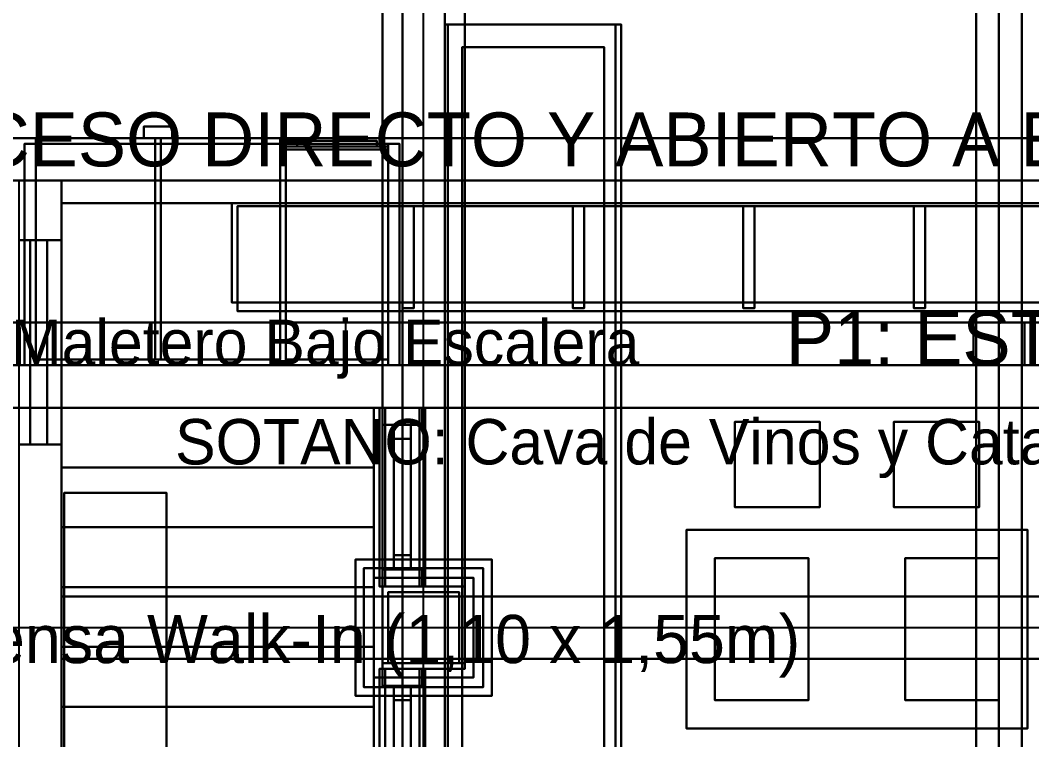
# Model space of a CAD drawing. Header units: metres. Extents: x -0.6 to 96.4, y -1.3 to 40.2.
# Drawn here: x 1.405 to 4.965, y 9.18 to 11.715 of the extents above; entities that cross this region are included whole.
import ezdxf

# ---------------------------------------------------------------- set-up
doc = ezdxf.new("R2010")
doc.units = ezdxf.units.M
for name, color, linetype in [('COLUMNAS_3D', 1, 'CONTINUOUS'), ('CUBIERTA_CHALET_3D', 9, 'CONTINUOUS'), ('EJES_ESTRUCTURALES', 1, 'CONTINUOUS'), ('LOSA_PISO_3D', 8, 'CONTINUOUS'), ('MUROS_INTERIORES_3D', 7, 'CONTINUOUS'), ('P2_BALCON_MADERA_3D', 30, 'CONTINUOUS'), ('P2_CARPINTERIA_RUSTICA_3D', 34, 'CONTINUOUS'), ('P2_COCINA_ISLA_3D', 3, 'CONTINUOUS'), ('P2_COLUMNAS_3D', 1, 'CONTINUOUS'), ('P2_ESCALERA_3D', 7, 'CONTINUOUS'), ('P2_LOSA_PISO_3D', 8, 'CONTINUOUS'), ('P2_MOBILIARIO_SOCIAL_3D', 30, 'CONTINUOUS'), ('P2_MUROS_MADERA_INT_3D', 6, 'CONTINUOUS'), ('P2_ROTULOS', 6, 'CONTINUOUS'), ('P2_TIMBER_FRAME_3D', 34, 'CONTINUOUS'), ('PB_MOBILIARIO_COMERCIAL_3D', 30, 'CONTINUOUS'), ('PB_ZOCALO_PIEDRA_3D', 8, 'CONTINUOUS'), ('ROTULOS_TEXTO', 2, 'CONTINUOUS'), ('SOTANO_COLUMNAS_3D', 1, 'CONTINUOUS'), ('SOTANO_LOSA_3D', 8, 'CONTINUOUS'), ('SOTANO_MOBILIARIO_3D', 30, 'CONTINUOUS'), ('SOTANO_MUROS_EXT_3D', 4, 'CONTINUOUS'), ('SOTANO_MUROS_INT_3D', 4, 'CONTINUOUS'), ('SOTANO_PIEDRA_MADERA_3D', 34, 'CONTINUOUS'), ('SOTANO_ROTULOS', 4, 'CONTINUOUS'), ('TERRENO_3D', 3, 'CONTINUOUS')]:
    doc.layers.add(name, color=color, linetype=linetype)

msp = doc.modelspace()

# ---------------------------------------------------------------- linework, layer by layer
at = {"layer": 'COLUMNAS_3D', "color": 1}
for points in [[(2.7, 9.45), (2.95, 9.45), (2.95, 9.7), (2.7, 9.7)], [(2.7, 9.45, 2.85), (2.95, 9.45, 2.85), (2.95, 9.7, 2.85), (2.7, 9.7, 2.85)], [(2.7, 9.7), (2.95, 9.7), (2.95, 9.7, 2.85), (2.7, 9.7, 2.85)], [(2.7, 9.45), (2.7, 9.7), (2.7, 9.7, 2.85), (2.7, 9.45, 2.85)], [(2.95, 9.45), (2.95, 9.7), (2.95, 9.7, 2.85), (2.95, 9.45, 2.85)], [(2.7, 9.45), (2.95, 9.45), (2.95, 9.45, 2.85), (2.7, 9.45, 2.85)]]:
    msp.add_3dface(points, dxfattribs=at)
at = {"layer": 'CUBIERTA_CHALET_3D', "color": 9}
for points in [[(0.4, 7.45, 5.9188), (4.85, 7.45, 8.6994), (4.85, 24.71, 8.6994), (0.4, 24.71, 5.9188)], [(0.4, 7.45, 6.0988), (4.85, 7.45, 8.8794), (4.85, 24.71, 8.8794), (0.4, 24.71, 6.0988)], [(4.85, 7.45, 8.6994), (4.85, 24.71, 8.6994), (4.85, 24.71, 8.8794), (4.85, 7.45, 8.8794)], [(4.85, 2, 8.6994), (10.1, 2, 5.4189), (10.1, 24.71, 5.4189), (4.85, 24.71, 8.6994)], [(4.85, 2, 8.8794), (10.1, 2, 5.5989), (10.1, 24.71, 5.5989), (4.85, 24.71, 8.8794)], [(4.85, 2, 8.6994), (4.85, 24.71, 8.6994), (4.85, 24.71, 8.8794), (4.85, 2, 8.8794)]]:
    msp.add_3dface(points, dxfattribs=at)
at = {"layer": 'EJES_ESTRUCTURALES', "color": 1}
for p, q in [((2.825, 1.8), (2.825, 25.51)), ((-0.6, 9.575), (10.4, 9.575))]:
    msp.add_line(p, q, dxfattribs=at)
at = {"layer": 'LOSA_PISO_3D', "color": 8}
for points in [[(0.15, 10.35, -0.15), (9.15, 10.35, -0.15), (9.15, 24.71, -0.15), (0.15, 24.71, -0.15)], [(0.15, 10.35), (9.15, 10.35), (9.15, 24.71), (0.15, 24.71)], [(0.15, 10.35, -0.15), (9.15, 10.35, -0.15), (9.15, 10.35), (0.15, 10.35)], [(1.4, 7.4, -0.15), (9.15, 7.4, -0.15), (9.15, 10.35, -0.15), (1.4, 10.35, -0.15)], [(1.4, 7.4), (9.15, 7.4), (9.15, 10.35), (1.4, 10.35)], [(1.4, 10.35, -0.15), (9.15, 10.35, -0.15), (9.15, 10.35), (1.4, 10.35)]]:
    msp.add_3dface(points, dxfattribs=at)
at = {"layer": 'MUROS_INTERIORES_3D', "color": 7}
for points in [[(2.75, 6.5), (2.9, 6.5), (2.9, 11.8), (2.75, 11.8)], [(2.75, 6.5, 2.85), (2.9, 6.5, 2.85), (2.9, 11.8, 2.85), (2.75, 11.8, 2.85)], [(2.75, 6.5), (2.75, 11.8), (2.75, 11.8, 2.85), (2.75, 6.5, 2.85)], [(2.9, 6.5), (2.9, 11.8), (2.9, 11.8, 2.85), (2.9, 6.5, 2.85)], [(1.4, 7.4), (1.55, 7.4), (1.55, 10.35), (1.4, 10.35)], [(1.4, 7.4, 2.85), (1.55, 7.4, 2.85), (1.55, 10.35, 2.85), (1.4, 10.35, 2.85)], [(1.4, 10.35), (1.55, 10.35), (1.55, 10.35, 2.85), (1.4, 10.35, 2.85)], [(1.55, 7.4), (1.55, 10.35), (1.55, 10.35, 2.85), (1.55, 7.4, 2.85)]]:
    msp.add_3dface(points, dxfattribs=at)
at = {"layer": 'P2_BALCON_MADERA_3D', "color": 30}
for points in [[(2.67, 9.72, 3.97), (2.83, 9.72, 3.97), (2.83, 10.35, 3.97), (2.67, 10.35, 3.97)], [(2.67, 9.72, 4.05), (2.83, 9.72, 4.05), (2.83, 10.35, 4.05), (2.67, 10.35, 4.05)], [(2.67, 10.35, 3.97), (2.83, 10.35, 3.97), (2.83, 10.35, 4.05), (2.67, 10.35, 4.05)], [(2.67, 9.72, 3.97), (2.67, 10.35, 3.97), (2.67, 10.35, 4.05), (2.67, 9.72, 4.05)], [(2.68, 10.29, 3), (2.82, 10.29, 3), (2.82, 10.35, 3), (2.68, 10.35, 3)], [(2.68, 10.29, 4.05), (2.82, 10.29, 4.05), (2.82, 10.35, 4.05), (2.68, 10.35, 4.05)], [(2.68, 10.35, 3), (2.82, 10.35, 3), (2.82, 10.35, 4.05), (2.68, 10.35, 4.05)], [(2.68, 10.29, 3), (2.68, 10.35, 3), (2.68, 10.35, 4.05), (2.68, 10.29, 4.05)], [(2.69, 9.72, 3.05), (2.81, 9.72, 3.05), (2.81, 10.35, 3.05), (2.69, 10.35, 3.05)], [(2.69, 9.72, 3.13), (2.81, 9.72, 3.13), (2.81, 10.35, 3.13), (2.69, 10.35, 3.13)], [(2.69, 10.35, 3.05), (2.81, 10.35, 3.05), (2.81, 10.35, 3.13), (2.69, 10.35, 3.13)], [(2.69, 9.72, 3.05), (2.69, 10.35, 3.05), (2.69, 10.35, 3.13), (2.69, 9.72, 3.13)], [(2.81, 9.72, 3.05), (2.81, 10.35, 3.05), (2.81, 10.35, 3.13), (2.81, 9.72, 3.13)], [(2.82, 10.29, 3), (2.82, 10.35, 3), (2.82, 10.35, 4.05), (2.82, 10.29, 4.05)], [(2.83, 9.72, 3.97), (2.83, 10.35, 3.97), (2.83, 10.35, 4.05), (2.83, 9.72, 4.05)], [(2.68, 10.29, 3), (2.82, 10.29, 3), (2.82, 10.29, 4.05), (2.68, 10.29, 4.05)], [(2.72, 10.24, 3.97), (2.78, 10.24, 3.97), (2.78, 10.29, 3.97), (2.72, 10.29, 3.97)], [(2.72, 9.83, 3.13), (2.78, 9.83, 3.13), (2.78, 10.29, 3.97), (2.72, 10.29, 3.97)], [(2.72, 9.78, 3.13), (2.72, 9.83, 3.13), (2.72, 10.29, 3.97), (2.72, 10.24, 3.97)], [(2.72, 10.24, 3.13), (2.78, 10.24, 3.13), (2.78, 10.29, 3.13), (2.72, 10.29, 3.13)], [(2.72, 10.29, 3.13), (2.78, 10.29, 3.13), (2.78, 9.83, 3.97), (2.72, 9.83, 3.97)], [(2.72, 10.24, 3.13), (2.72, 10.29, 3.13), (2.72, 9.83, 3.97), (2.72, 9.78, 3.97)], [(2.78, 9.78, 3.13), (2.78, 9.83, 3.13), (2.78, 10.29, 3.97), (2.78, 10.24, 3.97)], [(2.78, 10.24, 3.13), (2.78, 10.29, 3.13), (2.78, 9.83, 3.97), (2.78, 9.78, 3.97)], [(2.72, 9.78, 3.13), (2.78, 9.78, 3.13), (2.78, 10.24, 3.97), (2.72, 10.24, 3.97)], [(2.72, 10.24, 3.13), (2.78, 10.24, 3.13), (2.78, 9.78, 3.97), (2.72, 9.78, 3.97)], [(2.72, 9.78, 3.13), (2.78, 9.78, 3.13), (2.78, 9.83, 3.13), (2.72, 9.83, 3.13)], [(2.72, 9.78, 3.97), (2.78, 9.78, 3.97), (2.78, 9.83, 3.97), (2.72, 9.83, 3.97)], [(2.68, 9.72, 3), (2.82, 9.72, 3), (2.82, 9.78, 3), (2.68, 9.78, 3)], [(2.68, 9.72, 4.05), (2.82, 9.72, 4.05), (2.82, 9.78, 4.05), (2.68, 9.78, 4.05)], [(2.68, 9.78, 3), (2.82, 9.78, 3), (2.82, 9.78, 4.05), (2.68, 9.78, 4.05)], [(2.68, 9.72, 3), (2.68, 9.78, 3), (2.68, 9.78, 4.05), (2.68, 9.72, 4.05)], [(2.82, 9.72, 3), (2.82, 9.78, 3), (2.82, 9.78, 4.05), (2.82, 9.72, 4.05)], [(2.67, 9.72, 3.97), (2.83, 9.72, 3.97), (2.83, 9.72, 4.05), (2.67, 9.72, 4.05)], [(2.68, 9.72, 3), (2.82, 9.72, 3), (2.82, 9.72, 4.05), (2.68, 9.72, 4.05)], [(2.69, 9.72, 3.05), (2.81, 9.72, 3.05), (2.81, 9.72, 3.13), (2.69, 9.72, 3.13)], [(2.67, 7.75, 3.97), (2.83, 7.75, 3.97), (2.83, 9.43, 3.97), (2.67, 9.43, 3.97)], [(2.67, 7.75, 4.05), (2.83, 7.75, 4.05), (2.83, 9.43, 4.05), (2.67, 9.43, 4.05)], [(2.67, 9.43, 3.97), (2.83, 9.43, 3.97), (2.83, 9.43, 4.05), (2.67, 9.43, 4.05)], [(2.67, 7.75, 3.97), (2.67, 9.43, 3.97), (2.67, 9.43, 4.05), (2.67, 7.75, 4.05)], [(2.68, 9.37, 3), (2.82, 9.37, 3), (2.82, 9.43, 3), (2.68, 9.43, 3)], [(2.68, 9.37, 4.05), (2.82, 9.37, 4.05), (2.82, 9.43, 4.05), (2.68, 9.43, 4.05)], [(2.68, 9.43, 3), (2.82, 9.43, 3), (2.82, 9.43, 4.05), (2.68, 9.43, 4.05)], [(2.68, 9.37, 3), (2.68, 9.43, 3), (2.68, 9.43, 4.05), (2.68, 9.37, 4.05)], [(2.69, 7.75, 3.05), (2.81, 7.75, 3.05), (2.81, 9.43, 3.05), (2.69, 9.43, 3.05)], [(2.69, 7.75, 3.13), (2.81, 7.75, 3.13), (2.81, 9.43, 3.13), (2.69, 9.43, 3.13)], [(2.69, 9.43, 3.05), (2.81, 9.43, 3.05), (2.81, 9.43, 3.13), (2.69, 9.43, 3.13)], [(2.69, 7.75, 3.05), (2.69, 9.43, 3.05), (2.69, 9.43, 3.13), (2.69, 7.75, 3.13)], [(2.81, 7.75, 3.05), (2.81, 9.43, 3.05), (2.81, 9.43, 3.13), (2.81, 7.75, 3.13)], [(2.82, 9.37, 3), (2.82, 9.43, 3), (2.82, 9.43, 4.05), (2.82, 9.37, 4.05)], [(2.83, 7.75, 3.97), (2.83, 9.43, 3.97), (2.83, 9.43, 4.05), (2.83, 7.75, 4.05)], [(2.68, 9.37, 3), (2.82, 9.37, 3), (2.82, 9.37, 4.05), (2.68, 9.37, 4.05)], [(2.72, 9.32, 3.97), (2.78, 9.32, 3.97), (2.78, 9.37, 3.97), (2.72, 9.37, 3.97)], [(2.72, 8.7, 3.13), (2.78, 8.7, 3.13), (2.78, 9.37, 3.97), (2.72, 9.37, 3.97)], [(2.72, 8.65, 3.13), (2.72, 8.7, 3.13), (2.72, 9.37, 3.97), (2.72, 9.32, 3.97)], [(2.72, 9.32, 3.13), (2.78, 9.32, 3.13), (2.78, 9.37, 3.13), (2.72, 9.37, 3.13)], [(2.72, 9.37, 3.13), (2.78, 9.37, 3.13), (2.78, 8.7, 3.97), (2.72, 8.7, 3.97)], [(2.72, 9.32, 3.13), (2.72, 9.37, 3.13), (2.72, 8.7, 3.97), (2.72, 8.65, 3.97)], [(2.78, 8.65, 3.13), (2.78, 8.7, 3.13), (2.78, 9.37, 3.97), (2.78, 9.32, 3.97)], [(2.78, 9.32, 3.13), (2.78, 9.37, 3.13), (2.78, 8.7, 3.97), (2.78, 8.65, 3.97)], [(2.72, 8.65, 3.13), (2.78, 8.65, 3.13), (2.78, 9.32, 3.97), (2.72, 9.32, 3.97)], [(2.72, 9.32, 3.13), (2.78, 9.32, 3.13), (2.78, 8.65, 3.97), (2.72, 8.65, 3.97)]]:
    msp.add_3dface(points, dxfattribs=at)
at = {"layer": 'P2_CARPINTERIA_RUSTICA_3D', "color": 34}
for points in [[(1.44, 10.22, -2.55), (1.5, 10.22, -2.55), (1.5, 10.94, -2.55), (1.44, 10.94, -2.55)], [(1.44, 10.22, -0.63), (1.5, 10.22, -0.63), (1.5, 10.94, -0.63), (1.44, 10.94, -0.63)], [(1.44, 10.94, -2.55), (1.5, 10.94, -2.55), (1.5, 10.94, -0.63), (1.44, 10.94, -0.63)], [(1.44, 10.22, -2.55), (1.44, 10.94, -2.55), (1.44, 10.94, -0.63), (1.44, 10.22, -0.63)], [(1.5, 10.22, -2.55), (1.5, 10.94, -2.55), (1.5, 10.94, -0.63), (1.5, 10.22, -0.63)], [(1.44, 10.22, -2.55), (1.5, 10.22, -2.55), (1.5, 10.22, -0.63), (1.44, 10.22, -0.63)]]:
    msp.add_3dface(points, dxfattribs=at)
at = {"layer": 'P2_COCINA_ISLA_3D', "color": 34}
for points in [[(1.42, 10.5, 3), (1.46, 10.5, 3), (1.46, 11.28, 3), (1.42, 11.28, 3)], [(1.42, 10.5, 5.28), (1.46, 10.5, 5.28), (1.46, 11.28, 5.28), (1.42, 11.28, 5.28)], [(1.42, 11.28, 3), (1.46, 11.28, 3), (1.46, 11.28, 5.28), (1.42, 11.28, 5.28)], [(1.42, 10.5, 3), (1.42, 11.28, 3), (1.42, 11.28, 5.28), (1.42, 10.5, 5.28)], [(1.42, 10.5, 4.92), (2.74, 10.5, 4.92), (2.74, 11.28, 4.92), (1.42, 11.28, 4.92)], [(1.42, 10.5, 5.28), (2.74, 10.5, 5.28), (2.74, 11.28, 5.28), (1.42, 11.28, 5.28)], [(1.42, 11.28, 4.92), (2.74, 11.28, 4.92), (2.74, 11.28, 5.28), (1.42, 11.28, 5.28)], [(1.42, 10.5, 4.92), (1.42, 11.28, 4.92), (1.42, 11.28, 5.28), (1.42, 10.5, 5.28)], [(1.46, 10.5, 3), (1.46, 11.28, 3), (1.46, 11.28, 5.28), (1.46, 10.5, 5.28)], [(2.34, 10.5, 3), (2.7, 10.5, 3), (2.7, 11.26, 3), (2.34, 11.26, 3)], [(2.34, 10.5, 3.66), (2.7, 10.5, 3.66), (2.7, 11.26, 3.66), (2.34, 11.26, 3.66)], [(2.34, 11.26, 3), (2.7, 11.26, 3), (2.7, 11.26, 3.66), (2.34, 11.26, 3.66)], [(2.34, 10.5, 3), (2.34, 11.26, 3), (2.34, 11.26, 3.66), (2.34, 10.5, 3.66)], [(2.34, 10.5, 4.7), (2.7, 10.5, 4.7), (2.7, 11.26, 4.7), (2.34, 11.26, 4.7)], [(2.34, 10.5, 4.92), (2.7, 10.5, 4.92), (2.7, 11.26, 4.92), (2.34, 11.26, 4.92)], [(2.34, 11.26, 4.7), (2.7, 11.26, 4.7), (2.7, 11.26, 4.92), (2.34, 11.26, 4.92)], [(2.34, 10.5, 4.7), (2.34, 11.26, 4.7), (2.34, 11.26, 4.92), (2.34, 10.5, 4.92)], [(2.7, 10.5, 3), (2.74, 10.5, 3), (2.74, 11.28, 3), (2.7, 11.28, 3)], [(2.7, 10.5, 5.28), (2.74, 10.5, 5.28), (2.74, 11.28, 5.28), (2.7, 11.28, 5.28)], [(2.7, 11.28, 3), (2.74, 11.28, 3), (2.74, 11.28, 5.28), (2.7, 11.28, 5.28)], [(2.7, 10.5, 3), (2.7, 11.28, 3), (2.7, 11.28, 5.28), (2.7, 10.5, 5.28)], [(2.7, 10.5, 3), (2.7, 11.26, 3), (2.7, 11.26, 3.66), (2.7, 10.5, 3.66)], [(2.7, 10.5, 4.7), (2.7, 11.26, 4.7), (2.7, 11.26, 4.92), (2.7, 10.5, 4.92)], [(2.74, 10.5, 3), (2.74, 11.28, 3), (2.74, 11.28, 5.28), (2.74, 10.5, 5.28)], [(2.74, 10.5, 4.92), (2.74, 11.28, 4.92), (2.74, 11.28, 5.28), (2.74, 10.5, 5.28)], [(1.42, 10.5, 3), (1.46, 10.5, 3), (1.46, 10.5, 5.28), (1.42, 10.5, 5.28)], [(1.42, 10.5, 4.92), (2.74, 10.5, 4.92), (2.74, 10.5, 5.28), (1.42, 10.5, 5.28)], [(2.34, 10.5, 3), (2.7, 10.5, 3), (2.7, 10.5, 3.66), (2.34, 10.5, 3.66)], [(2.34, 10.5, 4.7), (2.7, 10.5, 4.7), (2.7, 10.5, 4.92), (2.34, 10.5, 4.92)], [(2.7, 10.5, 3), (2.74, 10.5, 3), (2.74, 10.5, 5.28), (2.7, 10.5, 5.28)]]:
    msp.add_3dface(points, dxfattribs=at)
at = {"layer": 'P2_COLUMNAS_3D', "color": 1}
for points in [[(2.7, 9.45, 3), (2.95, 9.45, 3), (2.95, 9.7, 3), (2.7, 9.7, 3)], [(2.7, 9.45, 5.85), (2.95, 9.45, 5.85), (2.95, 9.7, 5.85), (2.7, 9.7, 5.85)], [(2.7, 9.7, 3), (2.95, 9.7, 3), (2.95, 9.7, 5.85), (2.7, 9.7, 5.85)], [(2.7, 9.45, 3), (2.7, 9.7, 3), (2.7, 9.7, 5.85), (2.7, 9.45, 5.85)], [(2.95, 9.45, 3), (2.95, 9.7, 3), (2.95, 9.7, 5.85), (2.95, 9.45, 5.85)], [(2.7, 9.45, 3), (2.95, 9.45, 3), (2.95, 9.45, 5.85), (2.7, 9.45, 5.85)]]:
    msp.add_3dface(points, dxfattribs=at)
at = {"layer": 'P2_ESCALERA_3D', "color": 7}
for points in [[(1.55, 10.1393, -0.15), (2.65, 10.1393, -0.15), (2.65, 10.35, -0.15), (1.55, 10.35, -0.15)], [(1.55, 10.1393, 0.2143), (2.65, 10.1393, 0.2143), (2.65, 10.35, 0.2143), (1.55, 10.35, 0.2143)], [(1.55, 10.35, -0.15), (2.65, 10.35, -0.15), (2.65, 10.35, 0.2143), (1.55, 10.35, 0.2143)], [(1.55, 10.1393, -0.15), (1.55, 10.35, -0.15), (1.55, 10.35, 0.2143), (1.55, 10.1393, 0.2143)], [(2.65, 10.1393, -0.15), (2.65, 10.35, -0.15), (2.65, 10.35, 0.2143), (2.65, 10.1393, 0.2143)], [(1.55, 10.1393, -0.15), (2.65, 10.1393, -0.15), (2.65, 10.1393, 0.2143), (1.55, 10.1393, 0.2143)], [(1.55, 9.9286, 0.0643), (2.65, 9.9286, 0.0643), (2.65, 10.1393, 0.0643), (1.55, 10.1393, 0.0643)], [(1.55, 9.9286, 0.4286), (2.65, 9.9286, 0.4286), (2.65, 10.1393, 0.4286), (1.55, 10.1393, 0.4286)], [(1.55, 10.1393, 0.0643), (2.65, 10.1393, 0.0643), (2.65, 10.1393, 0.4286), (1.55, 10.1393, 0.4286)], [(1.55, 9.9286, 0.0643), (1.55, 10.1393, 0.0643), (1.55, 10.1393, 0.4286), (1.55, 9.9286, 0.4286)], [(2.65, 9.9286, 0.0643), (2.65, 10.1393, 0.0643), (2.65, 10.1393, 0.4286), (2.65, 9.9286, 0.4286)], [(1.55, 9.9286, 0.0643), (2.65, 9.9286, 0.0643), (2.65, 9.9286, 0.4286), (1.55, 9.9286, 0.4286)], [(1.55, 9.7179, 0.2786), (2.65, 9.7179, 0.2786), (2.65, 9.9286, 0.2786), (1.55, 9.9286, 0.2786)], [(1.55, 9.7179, 0.6429), (2.65, 9.7179, 0.6429), (2.65, 9.9286, 0.6429), (1.55, 9.9286, 0.6429)], [(1.55, 9.9286, 0.2786), (2.65, 9.9286, 0.2786), (2.65, 9.9286, 0.6429), (1.55, 9.9286, 0.6429)], [(1.55, 9.7179, 0.2786), (1.55, 9.9286, 0.2786), (1.55, 9.9286, 0.6429), (1.55, 9.7179, 0.6429)], [(2.65, 9.7179, 0.2786), (2.65, 9.9286, 0.2786), (2.65, 9.9286, 0.6429), (2.65, 9.7179, 0.6429)], [(1.55, 9.7179, 0.2786), (2.65, 9.7179, 0.2786), (2.65, 9.7179, 0.6429), (1.55, 9.7179, 0.6429)], [(1.55, 9.5071, 0.4929), (2.65, 9.5071, 0.4929), (2.65, 9.7179, 0.4929), (1.55, 9.7179, 0.4929)], [(1.55, 9.5071, 0.8571), (2.65, 9.5071, 0.8571), (2.65, 9.7179, 0.8571), (1.55, 9.7179, 0.8571)], [(1.55, 9.7179, 0.4929), (2.65, 9.7179, 0.4929), (2.65, 9.7179, 0.8571), (1.55, 9.7179, 0.8571)], [(1.55, 9.5071, 0.4929), (1.55, 9.7179, 0.4929), (1.55, 9.7179, 0.8571), (1.55, 9.5071, 0.8571)], [(2.65, 9.5071, 0.4929), (2.65, 9.7179, 0.4929), (2.65, 9.7179, 0.8571), (2.65, 9.5071, 0.8571)], [(1.55, 9.5071, 0.4929), (2.65, 9.5071, 0.4929), (2.65, 9.5071, 0.8571), (1.55, 9.5071, 0.8571)], [(1.55, 9.2964, 0.7071), (2.65, 9.2964, 0.7071), (2.65, 9.5071, 0.7071), (1.55, 9.5071, 0.7071)], [(1.55, 9.2964, 1.0714), (2.65, 9.2964, 1.0714), (2.65, 9.5071, 1.0714), (1.55, 9.5071, 1.0714)], [(1.55, 9.5071, 0.7071), (2.65, 9.5071, 0.7071), (2.65, 9.5071, 1.0714), (1.55, 9.5071, 1.0714)], [(1.55, 9.2964, 0.7071), (1.55, 9.5071, 0.7071), (1.55, 9.5071, 1.0714), (1.55, 9.2964, 1.0714)], [(2.65, 9.2964, 0.7071), (2.65, 9.5071, 0.7071), (2.65, 9.5071, 1.0714), (2.65, 9.2964, 1.0714)], [(1.55, 9.2964, 0.7071), (2.65, 9.2964, 0.7071), (2.65, 9.2964, 1.0714), (1.55, 9.2964, 1.0714)], [(1.55, 9.0857, 0.9214), (2.65, 9.0857, 0.9214), (2.65, 9.2964, 0.9214), (1.55, 9.2964, 0.9214)], [(1.55, 9.0857, 1.2857), (2.65, 9.0857, 1.2857), (2.65, 9.2964, 1.2857), (1.55, 9.2964, 1.2857)], [(1.55, 9.2964, 0.9214), (2.65, 9.2964, 0.9214), (2.65, 9.2964, 1.2857), (1.55, 9.2964, 1.2857)], [(1.55, 9.0857, 0.9214), (1.55, 9.2964, 0.9214), (1.55, 9.2964, 1.2857), (1.55, 9.0857, 1.2857)], [(2.65, 9.0857, 0.9214), (2.65, 9.2964, 0.9214), (2.65, 9.2964, 1.2857), (2.65, 9.0857, 1.2857)]]:
    msp.add_3dface(points, dxfattribs=at)
at = {"layer": 'P2_LOSA_PISO_3D', "color": 8}
for points in [[(0.15, 10.35, 2.85), (9.15, 10.35, 2.85), (9.15, 24.71, 2.85), (0.15, 24.71, 2.85)], [(0.15, 10.35, 3), (9.15, 10.35, 3), (9.15, 24.71, 3), (0.15, 24.71, 3)], [(0.15, 7.4, 2.85), (1.55, 7.4, 2.85), (1.55, 10.35, 2.85), (0.15, 10.35, 2.85)], [(0.15, 7.4, 3), (1.55, 7.4, 3), (1.55, 10.35, 3), (0.15, 10.35, 3)], [(0.15, 10.35, 2.85), (1.55, 10.35, 2.85), (1.55, 10.35, 3), (0.15, 10.35, 3)], [(0.15, 10.35, 2.85), (9.15, 10.35, 2.85), (9.15, 10.35, 3), (0.15, 10.35, 3)], [(1.55, 7.4, 2.85), (1.55, 10.35, 2.85), (1.55, 10.35, 3), (1.55, 7.4, 3)], [(2.65, 7.4, 2.85), (9.15, 7.4, 2.85), (9.15, 10.35, 2.85), (2.65, 10.35, 2.85)], [(2.65, 7.4, 3), (9.15, 7.4, 3), (9.15, 10.35, 3), (2.65, 10.35, 3)], [(2.65, 10.35, 2.85), (9.15, 10.35, 2.85), (9.15, 10.35, 3), (2.65, 10.35, 3)], [(2.65, 7.4, 2.85), (2.65, 10.35, 2.85), (2.65, 10.35, 3), (2.65, 7.4, 3)]]:
    msp.add_3dface(points, dxfattribs=at)
at = {"layer": 'P2_MOBILIARIO_SOCIAL_3D', "color": 30}
for points in [[(1.84, 11.3, 3.85), (1.94, 11.3, 3.85), (1.94, 11.34, 3.85), (1.84, 11.34, 3.85)], [(1.84, 11.3, 4.65), (1.94, 11.3, 4.65), (1.94, 11.34, 4.65), (1.84, 11.34, 4.65)], [(1.84, 11.34, 3.85), (1.94, 11.34, 3.85), (1.94, 11.34, 4.65), (1.84, 11.34, 4.65)], [(1.84, 11.3, 3.85), (1.84, 11.34, 3.85), (1.84, 11.34, 4.65), (1.84, 11.3, 4.65)], [(1.94, 11.3, 3.85), (1.94, 11.34, 3.85), (1.94, 11.34, 4.65), (1.94, 11.3, 4.65)], [(1.84, 11.3, 3.85), (1.94, 11.3, 3.85), (1.94, 11.3, 4.65), (1.84, 11.3, 4.65)]]:
    msp.add_3dface(points, dxfattribs=at)
at = {"layer": 'P2_MOBILIARIO_SOCIAL_3D', "color": 8}
for points in [[(1.46, 10.52, 3.02), (2.32, 10.52, 3.02), (2.32, 11.3, 3.02), (1.46, 11.3, 3.02)], [(1.46, 10.52, 3.68), (2.32, 10.52, 3.68), (2.32, 11.3, 3.68), (1.46, 11.3, 3.68)], [(1.46, 11.3, 3.02), (2.32, 11.3, 3.02), (2.32, 11.3, 3.68), (1.46, 11.3, 3.68)], [(1.46, 10.52, 3.02), (1.46, 11.3, 3.02), (1.46, 11.3, 3.68), (1.46, 10.52, 3.68)], [(1.46, 10.52, 3.7), (1.88, 10.52, 3.7), (1.88, 11.3, 3.7), (1.46, 11.3, 3.7)], [(1.46, 10.52, 4.9), (1.88, 10.52, 4.9), (1.88, 11.3, 4.9), (1.46, 11.3, 4.9)], [(1.46, 11.3, 3.7), (1.88, 11.3, 3.7), (1.88, 11.3, 4.9), (1.46, 11.3, 4.9)], [(1.46, 10.52, 3.7), (1.46, 11.3, 3.7), (1.46, 11.3, 4.9), (1.46, 10.52, 4.9)], [(1.88, 10.52, 3.7), (1.88, 11.3, 3.7), (1.88, 11.3, 4.9), (1.88, 10.52, 4.9)], [(1.9, 10.52, 3.7), (2.32, 10.52, 3.7), (2.32, 11.3, 3.7), (1.9, 11.3, 3.7)], [(1.9, 10.52, 4.9), (2.32, 10.52, 4.9), (2.32, 11.3, 4.9), (1.9, 11.3, 4.9)], [(1.9, 11.3, 3.7), (2.32, 11.3, 3.7), (2.32, 11.3, 4.9), (1.9, 11.3, 4.9)], [(1.9, 10.52, 3.7), (1.9, 11.3, 3.7), (1.9, 11.3, 4.9), (1.9, 10.52, 4.9)], [(2.32, 10.52, 3.02), (2.32, 11.3, 3.02), (2.32, 11.3, 3.68), (2.32, 10.52, 3.68)], [(2.32, 10.52, 3.7), (2.32, 11.3, 3.7), (2.32, 11.3, 4.9), (2.32, 10.52, 4.9)], [(2.34, 10.52, 3.67), (2.7, 10.52, 3.67), (2.7, 11.27, 3.67), (2.34, 11.27, 3.67)], [(2.34, 10.52, 4.27), (2.7, 10.52, 4.27), (2.7, 11.27, 4.27), (2.34, 11.27, 4.27)], [(2.34, 11.27, 3.67), (2.7, 11.27, 3.67), (2.7, 11.27, 4.27), (2.34, 11.27, 4.27)], [(2.34, 10.52, 3.67), (2.34, 11.27, 3.67), (2.34, 11.27, 4.27), (2.34, 10.52, 4.27)], [(2.34, 10.52, 4.29), (2.7, 10.52, 4.29), (2.7, 11.27, 4.29), (2.34, 11.27, 4.29)], [(2.34, 10.52, 4.68), (2.7, 10.52, 4.68), (2.7, 11.27, 4.68), (2.34, 11.27, 4.68)], [(2.34, 11.27, 4.29), (2.7, 11.27, 4.29), (2.7, 11.27, 4.68), (2.34, 11.27, 4.68)], [(2.34, 10.52, 4.29), (2.34, 11.27, 4.29), (2.34, 11.27, 4.68), (2.34, 10.52, 4.68)], [(2.7, 10.52, 3.67), (2.7, 11.27, 3.67), (2.7, 11.27, 4.27), (2.7, 10.52, 4.27)], [(2.7, 10.52, 4.29), (2.7, 11.27, 4.29), (2.7, 11.27, 4.68), (2.7, 10.52, 4.68)], [(1.46, 10.52, 3.02), (2.32, 10.52, 3.02), (2.32, 10.52, 3.68), (1.46, 10.52, 3.68)], [(1.46, 10.52, 3.7), (1.88, 10.52, 3.7), (1.88, 10.52, 4.9), (1.46, 10.52, 4.9)], [(1.9, 10.52, 3.7), (2.32, 10.52, 3.7), (2.32, 10.52, 4.9), (1.9, 10.52, 4.9)], [(2.34, 10.52, 3.67), (2.7, 10.52, 3.67), (2.7, 10.52, 4.27), (2.34, 10.52, 4.27)], [(2.34, 10.52, 4.29), (2.7, 10.52, 4.29), (2.7, 10.52, 4.68), (2.34, 10.52, 4.68)]]:
    msp.add_3dface(points, dxfattribs=at)
at = {"layer": 'P2_MOBILIARIO_SOCIAL_3D', "color": 4}
for points in [[(2.38, 11.27, 3.74), (2.66, 11.27, 3.74), (2.66, 11.29, 3.74), (2.38, 11.29, 3.74)], [(2.38, 11.27, 4.18), (2.66, 11.27, 4.18), (2.66, 11.29, 4.18), (2.38, 11.29, 4.18)], [(2.38, 11.29, 3.74), (2.66, 11.29, 3.74), (2.66, 11.29, 4.18), (2.38, 11.29, 4.18)], [(2.38, 11.27, 3.74), (2.38, 11.29, 3.74), (2.38, 11.29, 4.18), (2.38, 11.27, 4.18)], [(2.66, 11.27, 3.74), (2.66, 11.29, 3.74), (2.66, 11.29, 4.18), (2.66, 11.27, 4.18)], [(2.38, 11.27, 3.74), (2.66, 11.27, 3.74), (2.66, 11.27, 4.18), (2.38, 11.27, 4.18)]]:
    msp.add_3dface(points, dxfattribs=at)
at = {"layer": 'P2_MUROS_MADERA_INT_3D', "color": 6}
for points in [[(1.3, 10.35, 3), (2.75, 10.35, 3), (2.75, 10.5, 3), (1.3, 10.5, 3)], [(1.3, 10.35, 5.85), (2.75, 10.35, 5.85), (2.75, 10.5, 5.85), (1.3, 10.5, 5.85)], [(1.3, 10.5, 3), (2.75, 10.5, 3), (2.75, 10.5, 5.85), (1.3, 10.5, 5.85)], [(2.75, 10.35, 3), (2.75, 10.5, 3), (2.75, 10.5, 5.85), (2.75, 10.35, 5.85)], [(1.3, 10.35, 3), (2.75, 10.35, 3), (2.75, 10.35, 5.85), (1.3, 10.35, 5.85)], [(1.4, 7.4, 3), (1.55, 7.4, 3), (1.55, 10.35, 3), (1.4, 10.35, 3)], [(1.4, 7.4, 5.85), (1.55, 7.4, 5.85), (1.55, 10.35, 5.85), (1.4, 10.35, 5.85)], [(1.4, 10.35, 3), (1.55, 10.35, 3), (1.55, 10.35, 5.85), (1.4, 10.35, 5.85)], [(1.55, 7.4, 3), (1.55, 10.35, 3), (1.55, 10.35, 5.85), (1.55, 7.4, 5.85)]]:
    msp.add_3dface(points, dxfattribs=at)
at = {"layer": 'P2_TIMBER_FRAME_3D', "color": 34}
for points in [[(2.68, 9.45, 5.63), (2.97, 9.45, 5.63), (2.97, 24.71, 5.63), (2.68, 24.71, 5.63)], [(2.68, 9.45, 5.85), (2.97, 9.45, 5.85), (2.97, 24.71, 5.85), (2.68, 24.71, 5.85)], [(2.68, 9.45, 5.63), (2.68, 24.71, 5.63), (2.68, 24.71, 5.85), (2.68, 9.45, 5.85)], [(2.97, 9.45, 5.63), (2.97, 24.71, 5.63), (2.97, 24.71, 5.85), (2.97, 9.45, 5.85)], [(4.77, 2, 8.4794), (4.93, 2, 8.4794), (4.93, 24.71, 8.4794), (4.77, 24.71, 8.4794)], [(4.77, 2, 8.6994), (4.93, 2, 8.6994), (4.93, 24.71, 8.6994), (4.77, 24.71, 8.6994)], [(4.77, 2, 8.4794), (4.77, 24.71, 8.4794), (4.77, 24.71, 8.6994), (4.77, 2, 8.6994)], [(4.93, 2, 8.4794), (4.93, 24.71, 8.4794), (4.93, 24.71, 8.6994), (4.93, 2, 8.6994)], [(0.45, 10.5, 5.67), (9.15, 10.5, 5.67), (9.15, 10.65, 5.67), (0.45, 10.65, 5.67)], [(0.45, 10.5, 5.85), (9.15, 10.5, 5.85), (9.15, 10.65, 5.85), (0.45, 10.65, 5.85)], [(0.45, 10.65, 5.67), (9.15, 10.65, 5.67), (9.15, 10.65, 5.85), (0.45, 10.65, 5.85)], [(2.55, 10.5, 7.1422), (2.7, 10.5, 7.236), (2.7, 10.65, 7.236), (2.55, 10.65, 7.1422)], [(4.77, 10.65, 6), (4.85, 10.65, 6), (2.7, 10.65, 7.236), (2.55, 10.65, 7.1422)], [(4.77, 10.5, 6), (4.77, 10.65, 6), (2.55, 10.65, 7.1422), (2.55, 10.5, 7.1422)], [(4.85, 10.5, 6), (4.85, 10.65, 6), (2.7, 10.65, 7.236), (2.7, 10.5, 7.236)], [(4.76, 10.5, 5.85), (4.94, 10.5, 5.85), (4.94, 10.65, 5.85), (4.76, 10.65, 5.85)], [(4.76, 10.5, 8.6494), (4.94, 10.5, 8.6494), (4.94, 10.65, 8.6494), (4.76, 10.65, 8.6494)], [(4.76, 10.65, 5.85), (4.94, 10.65, 5.85), (4.94, 10.65, 8.6494), (4.76, 10.65, 8.6494)], [(4.76, 10.5, 5.85), (4.76, 10.65, 5.85), (4.76, 10.65, 8.6494), (4.76, 10.5, 8.6494)], [(4.77, 10.5, 6), (4.85, 10.5, 6), (4.85, 10.65, 6), (4.77, 10.65, 6)], [(4.85, 10.5, 6), (4.93, 10.5, 6), (4.93, 10.65, 6), (4.85, 10.65, 6)], [(4.85, 10.65, 6), (4.93, 10.65, 6), (7.15, 10.65, 7.1422), (7, 10.65, 7.236)], [(4.85, 10.5, 6), (4.85, 10.65, 6), (7, 10.65, 7.236), (7, 10.5, 7.236)], [(4.93, 10.5, 6), (4.93, 10.65, 6), (7.15, 10.65, 7.1422), (7.15, 10.5, 7.1422)], [(4.94, 10.5, 5.85), (4.94, 10.65, 5.85), (4.94, 10.65, 8.6494), (4.94, 10.5, 8.6494)], [(0.45, 10.5, 5.67), (9.15, 10.5, 5.67), (9.15, 10.5, 5.85), (0.45, 10.5, 5.85)], [(4.77, 10.5, 6), (4.85, 10.5, 6), (2.7, 10.5, 7.236), (2.55, 10.5, 7.1422)], [(4.76, 10.5, 5.85), (4.94, 10.5, 5.85), (4.94, 10.5, 8.6494), (4.76, 10.5, 8.6494)], [(4.85, 10.5, 6), (4.93, 10.5, 6), (7.15, 10.5, 7.1422), (7, 10.5, 7.236)], [(2.68, 9.43, 3), (2.97, 9.43, 3), (2.97, 9.72, 3), (2.68, 9.72, 3)], [(2.68, 9.43, 5.85), (2.97, 9.43, 5.85), (2.97, 9.72, 5.85), (2.68, 9.72, 5.85)], [(2.68, 9.72, 3), (2.97, 9.72, 3), (2.97, 9.72, 5.85), (2.68, 9.72, 5.85)], [(2.68, 9.43, 3), (2.68, 9.72, 3), (2.68, 9.72, 5.85), (2.68, 9.43, 5.85)], [(2.97, 9.43, 3), (2.97, 9.72, 3), (2.97, 9.72, 5.85), (2.97, 9.43, 5.85)], [(2.68, 9.45, 5.63), (2.97, 9.45, 5.63), (2.97, 9.45, 5.85), (2.68, 9.45, 5.85)], [(2.68, 9.43, 3), (2.97, 9.43, 3), (2.97, 9.43, 5.85), (2.68, 9.43, 5.85)]]:
    msp.add_3dface(points, dxfattribs=at)
at = {"layer": 'PB_MOBILIARIO_COMERCIAL_3D', "color": 34}
for points in [[(2.9, 7.1, 1.92), (3.52, 7.1, 1.92), (3.52, 11.7, 1.92), (2.9, 11.7, 1.92)], [(2.9, 7.1, 2.12), (3.52, 7.1, 2.12), (3.52, 11.7, 2.12), (2.9, 11.7, 2.12)], [(2.9, 11.7, 1.92), (3.52, 11.7, 1.92), (3.52, 11.7, 2.12), (2.9, 11.7, 2.12)], [(2.9, 7.1, 1.92), (2.9, 11.7, 1.92), (2.9, 11.7, 2.12), (2.9, 7.1, 2.12)], [(2.91, 7.1, 0.52), (3.5, 7.1, 0.52), (3.5, 11.7, 0.52), (2.91, 11.7, 0.52)], [(2.91, 7.1, 0.62), (3.5, 7.1, 0.62), (3.5, 11.7, 0.62), (2.91, 11.7, 0.62)], [(2.91, 11.7, 0.52), (3.5, 11.7, 0.52), (3.5, 11.7, 0.62), (2.91, 11.7, 0.62)], [(2.91, 7.1, 0.52), (2.91, 11.7, 0.52), (2.91, 11.7, 0.62), (2.91, 7.1, 0.62)], [(2.91, 7.1, 0.98), (3.5, 7.1, 0.98), (3.5, 11.7, 0.98), (2.91, 11.7, 0.98)], [(2.91, 7.1, 1.08), (3.5, 7.1, 1.08), (3.5, 11.7, 1.08), (2.91, 11.7, 1.08)], [(2.91, 11.7, 0.98), (3.5, 11.7, 0.98), (3.5, 11.7, 1.08), (2.91, 11.7, 1.08)], [(2.91, 7.1, 0.98), (2.91, 11.7, 0.98), (2.91, 11.7, 1.08), (2.91, 7.1, 1.08)], [(2.91, 7.1, 1.44), (3.5, 7.1, 1.44), (3.5, 11.7, 1.44), (2.91, 11.7, 1.44)], [(2.91, 7.1, 1.54), (3.5, 7.1, 1.54), (3.5, 11.7, 1.54), (2.91, 11.7, 1.54)], [(2.91, 11.7, 1.44), (3.5, 11.7, 1.44), (3.5, 11.7, 1.54), (2.91, 11.7, 1.54)], [(2.91, 7.1, 1.44), (2.91, 11.7, 1.44), (2.91, 11.7, 1.54), (2.91, 7.1, 1.54)], [(3.5, 7.1, 0.52), (3.5, 11.7, 0.52), (3.5, 11.7, 0.62), (3.5, 7.1, 0.62)], [(3.5, 7.1, 0.98), (3.5, 11.7, 0.98), (3.5, 11.7, 1.08), (3.5, 7.1, 1.08)], [(3.5, 7.1, 1.44), (3.5, 11.7, 1.44), (3.5, 11.7, 1.54), (3.5, 7.1, 1.54)], [(3.52, 7.1, 1.92), (3.52, 11.7, 1.92), (3.52, 11.7, 2.12), (3.52, 7.1, 2.12)]]:
    msp.add_3dface(points, dxfattribs=at)
at = {"layer": 'PB_MOBILIARIO_COMERCIAL_3D', "color": 3}
for points in [[(2.96, 7.18, 0.62), (3.46, 7.18, 0.62), (3.46, 11.62, 0.62), (2.96, 11.62, 0.62)], [(2.96, 7.18, 0.74), (3.46, 7.18, 0.74), (3.46, 11.62, 0.74), (2.96, 11.62, 0.74)], [(2.96, 11.62, 0.62), (3.46, 11.62, 0.62), (3.46, 11.62, 0.74), (2.96, 11.62, 0.74)], [(2.96, 7.18, 0.62), (2.96, 11.62, 0.62), (2.96, 11.62, 0.74), (2.96, 7.18, 0.74)], [(3.46, 7.18, 0.62), (3.46, 11.62, 0.62), (3.46, 11.62, 0.74), (3.46, 7.18, 0.74)]]:
    msp.add_3dface(points, dxfattribs=at)
at = {"layer": 'PB_MOBILIARIO_COMERCIAL_3D', "color": 30}
for points in [[(2.96, 7.18, 1.08), (3.46, 7.18, 1.08), (3.46, 11.62, 1.08), (2.96, 11.62, 1.08)], [(2.96, 7.18, 1.2), (3.46, 7.18, 1.2), (3.46, 11.62, 1.2), (2.96, 11.62, 1.2)], [(2.96, 11.62, 1.08), (3.46, 11.62, 1.08), (3.46, 11.62, 1.2), (2.96, 11.62, 1.2)], [(2.96, 7.18, 1.08), (2.96, 11.62, 1.08), (2.96, 11.62, 1.2), (2.96, 7.18, 1.2)], [(3.46, 7.18, 1.08), (3.46, 11.62, 1.08), (3.46, 11.62, 1.2), (3.46, 7.18, 1.2)]]:
    msp.add_3dface(points, dxfattribs=at)
at = {"layer": 'PB_MOBILIARIO_COMERCIAL_3D', "color": 2}
for points in [[(2.96, 7.18, 1.54), (3.46, 7.18, 1.54), (3.46, 11.62, 1.54), (2.96, 11.62, 1.54)], [(2.96, 7.18, 1.66), (3.46, 7.18, 1.66), (3.46, 11.62, 1.66), (2.96, 11.62, 1.66)], [(2.96, 11.62, 1.54), (3.46, 11.62, 1.54), (3.46, 11.62, 1.66), (2.96, 11.62, 1.66)], [(2.96, 7.18, 1.54), (2.96, 11.62, 1.54), (2.96, 11.62, 1.66), (2.96, 7.18, 1.66)], [(3.46, 7.18, 1.54), (3.46, 11.62, 1.54), (3.46, 11.62, 1.66), (3.46, 7.18, 1.66)]]:
    msp.add_3dface(points, dxfattribs=at)
at = {"layer": 'PB_ZOCALO_PIEDRA_3D', "color": 8}
for points in [[(2.9, 7.1), (3.5, 7.1), (3.5, 11.7), (2.9, 11.7)], [(2.9, 7.1, 0.22), (3.5, 7.1, 0.22), (3.5, 11.7, 0.22), (2.9, 11.7, 0.22)], [(2.9, 11.7), (3.5, 11.7), (3.5, 11.7, 0.22), (2.9, 11.7, 0.22)], [(2.9, 7.1), (2.9, 11.7), (2.9, 11.7, 0.22), (2.9, 7.1, 0.22)], [(3.5, 7.1), (3.5, 11.7), (3.5, 11.7, 0.22), (3.5, 7.1, 0.22)]]:
    msp.add_3dface(points, dxfattribs=at)
at = {"layer": 'SOTANO_COLUMNAS_3D', "color": 1}
for points in [[(2.65, 9.4, -2.55), (3, 9.4, -2.55), (3, 9.75, -2.55), (2.65, 9.75, -2.55)], [(2.65, 9.4, -0.15), (3, 9.4, -0.15), (3, 9.75, -0.15), (2.65, 9.75, -0.15)], [(2.65, 9.75, -2.55), (3, 9.75, -2.55), (3, 9.75, -0.15), (2.65, 9.75, -0.15)], [(2.65, 9.4, -2.55), (2.65, 9.75, -2.55), (2.65, 9.75, -0.15), (2.65, 9.4, -0.15)], [(3, 9.4, -2.55), (3, 9.75, -2.55), (3, 9.75, -0.15), (3, 9.4, -0.15)], [(2.65, 9.4, -2.55), (3, 9.4, -2.55), (3, 9.4, -0.15), (2.65, 9.4, -0.15)]]:
    msp.add_3dface(points, dxfattribs=at)
at = {"layer": 'SOTANO_LOSA_3D', "color": 8}
for points in [[(0.15, 3, -2.7), (9.15, 3, -2.7), (9.15, 11.3, -2.7), (0.15, 11.3, -2.7)], [(0.15, 3, -2.55), (9.15, 3, -2.55), (9.15, 11.3, -2.55), (0.15, 11.3, -2.55)], [(0.15, 11.3, -2.7), (9.15, 11.3, -2.7), (9.15, 11.3, -2.55), (0.15, 11.3, -2.55)]]:
    msp.add_3dface(points, dxfattribs=at)
at = {"layer": 'SOTANO_MOBILIARIO_3D', "color": 34}
for points in [[(2.15, 10.72, -2.55), (5.78, 10.72, -2.55), (5.78, 11.07, -2.55), (2.15, 11.07, -2.55)], [(2.15, 10.72, -0.37), (5.78, 10.72, -0.37), (5.78, 11.07, -0.37), (2.15, 11.07, -0.37)], [(2.15, 11.07, -2.55), (5.78, 11.07, -2.55), (5.78, 11.07, -0.37), (2.15, 11.07, -0.37)], [(2.15, 10.72, -2.55), (2.15, 11.07, -2.55), (2.15, 11.07, -0.37), (2.15, 10.72, -0.37)], [(2.15, 10.72, -2.55), (5.78, 10.72, -2.55), (5.78, 10.72, -0.37), (2.15, 10.72, -0.37)], [(1.56, 8.42, -2.55), (1.92, 8.42, -2.55), (1.92, 10.05, -2.55), (1.56, 10.05, -2.55)], [(1.56, 8.42, -0.37), (1.92, 8.42, -0.37), (1.92, 10.05, -0.37), (1.56, 10.05, -0.37)], [(1.56, 10.05, -2.55), (1.92, 10.05, -2.55), (1.92, 10.05, -0.37), (1.56, 10.05, -0.37)], [(1.56, 8.42, -2.55), (1.56, 10.05, -2.55), (1.56, 10.05, -0.37), (1.56, 8.42, -0.37)], [(1.92, 8.42, -2.55), (1.92, 10.05, -2.55), (1.92, 10.05, -0.37), (1.92, 8.42, -0.37)], [(3.85, 9.32, -2.55), (4.18, 9.32, -2.55), (4.18, 9.82, -2.55), (3.85, 9.82, -2.55)], [(3.85, 9.32, -1.61), (4.18, 9.32, -1.61), (4.18, 9.82, -1.61), (3.85, 9.82, -1.61)], [(3.85, 9.82, -2.55), (4.18, 9.82, -2.55), (4.18, 9.82, -1.61), (3.85, 9.82, -1.61)], [(3.85, 9.32, -2.55), (3.85, 9.82, -2.55), (3.85, 9.82, -1.61), (3.85, 9.32, -1.61)], [(4.18, 9.32, -2.55), (4.18, 9.82, -2.55), (4.18, 9.82, -1.61), (4.18, 9.32, -1.61)], [(4.52, 9.32, -2.55), (4.85, 9.32, -2.55), (4.85, 9.82, -2.55), (4.52, 9.82, -2.55)], [(4.52, 9.32, -1.61), (4.85, 9.32, -1.61), (4.85, 9.82, -1.61), (4.52, 9.82, -1.61)], [(4.52, 9.82, -2.55), (4.85, 9.82, -2.55), (4.85, 9.82, -1.61), (4.52, 9.82, -1.61)], [(4.52, 9.32, -2.55), (4.52, 9.82, -2.55), (4.52, 9.82, -1.61), (4.52, 9.32, -1.61)], [(4.85, 9.32, -2.55), (4.85, 9.82, -2.55), (4.85, 9.82, -1.61), (4.85, 9.32, -1.61)], [(3.85, 9.32, -2.55), (4.18, 9.32, -2.55), (4.18, 9.32, -1.61), (3.85, 9.32, -1.61)], [(4.52, 9.32, -2.55), (4.85, 9.32, -2.55), (4.85, 9.32, -1.61), (4.52, 9.32, -1.61)]]:
    msp.add_3dface(points, dxfattribs=at)
at = {"layer": 'SOTANO_MOBILIARIO_3D', "color": 8}
for points in [[(2.17, 10.69, -1.63), (5.76, 10.69, -1.63), (5.76, 11.06, -1.63), (2.17, 11.06, -1.63)], [(2.17, 10.69, -1.57), (5.76, 10.69, -1.57), (5.76, 11.06, -1.57), (2.17, 11.06, -1.57)], [(2.17, 11.06, -1.63), (5.76, 11.06, -1.63), (5.76, 11.06, -1.57), (2.17, 11.06, -1.57)], [(2.17, 10.69, -1.63), (2.17, 11.06, -1.63), (2.17, 11.06, -1.57), (2.17, 10.69, -1.57)], [(2.17, 10.69, -1.63), (5.76, 10.69, -1.63), (5.76, 10.69, -1.57), (2.17, 10.69, -1.57)]]:
    msp.add_3dface(points, dxfattribs=at)
at = {"layer": 'SOTANO_MOBILIARIO_3D', "color": 30}
for points in [[(2.75, 10.7, -2.5), (2.79, 10.7, -2.5), (2.79, 11.06, -2.5), (2.75, 11.06, -2.5)], [(2.75, 10.7, -0.43), (2.79, 10.7, -0.43), (2.79, 11.06, -0.43), (2.75, 11.06, -0.43)], [(2.75, 11.06, -2.5), (2.79, 11.06, -2.5), (2.79, 11.06, -0.43), (2.75, 11.06, -0.43)], [(2.75, 10.7, -2.5), (2.75, 11.06, -2.5), (2.75, 11.06, -0.43), (2.75, 10.7, -0.43)], [(2.79, 10.7, -2.5), (2.79, 11.06, -2.5), (2.79, 11.06, -0.43), (2.79, 10.7, -0.43)], [(3.35, 10.7, -2.5), (3.39, 10.7, -2.5), (3.39, 11.06, -2.5), (3.35, 11.06, -2.5)], [(3.35, 10.7, -0.43), (3.39, 10.7, -0.43), (3.39, 11.06, -0.43), (3.35, 11.06, -0.43)], [(3.35, 11.06, -2.5), (3.39, 11.06, -2.5), (3.39, 11.06, -0.43), (3.35, 11.06, -0.43)], [(3.35, 10.7, -2.5), (3.35, 11.06, -2.5), (3.35, 11.06, -0.43), (3.35, 10.7, -0.43)], [(3.39, 10.7, -2.5), (3.39, 11.06, -2.5), (3.39, 11.06, -0.43), (3.39, 10.7, -0.43)], [(3.95, 10.7, -2.5), (3.99, 10.7, -2.5), (3.99, 11.06, -2.5), (3.95, 11.06, -2.5)], [(3.95, 10.7, -0.43), (3.99, 10.7, -0.43), (3.99, 11.06, -0.43), (3.95, 11.06, -0.43)], [(3.95, 11.06, -2.5), (3.99, 11.06, -2.5), (3.99, 11.06, -0.43), (3.95, 11.06, -0.43)], [(3.95, 10.7, -2.5), (3.95, 11.06, -2.5), (3.95, 11.06, -0.43), (3.95, 10.7, -0.43)], [(3.99, 10.7, -2.5), (3.99, 11.06, -2.5), (3.99, 11.06, -0.43), (3.99, 10.7, -0.43)], [(4.55, 10.7, -2.5), (4.59, 10.7, -2.5), (4.59, 11.06, -2.5), (4.55, 11.06, -2.5)], [(4.55, 10.7, -0.43), (4.59, 10.7, -0.43), (4.59, 11.06, -0.43), (4.55, 11.06, -0.43)], [(4.55, 11.06, -2.5), (4.59, 11.06, -2.5), (4.59, 11.06, -0.43), (4.55, 11.06, -0.43)], [(4.55, 10.7, -2.5), (4.55, 11.06, -2.5), (4.55, 11.06, -0.43), (4.55, 10.7, -0.43)], [(4.59, 10.7, -2.5), (4.59, 11.06, -2.5), (4.59, 11.06, -0.43), (4.59, 10.7, -0.43)], [(2.75, 10.7, -2.5), (2.79, 10.7, -2.5), (2.79, 10.7, -0.43), (2.75, 10.7, -0.43)], [(3.35, 10.7, -2.5), (3.39, 10.7, -2.5), (3.39, 10.7, -0.43), (3.35, 10.7, -0.43)], [(3.95, 10.7, -2.5), (3.99, 10.7, -2.5), (3.99, 10.7, -0.43), (3.95, 10.7, -0.43)], [(4.55, 10.7, -2.5), (4.59, 10.7, -2.5), (4.59, 10.7, -0.43), (4.55, 10.7, -0.43)], [(3.92, 10, -2.55), (4.22, 10, -2.55), (4.22, 10.3, -2.55), (3.92, 10.3, -2.55)], [(3.92, 10, -1.83), (4.22, 10, -1.83), (4.22, 10.3, -1.83), (3.92, 10.3, -1.83)], [(3.92, 10.3, -2.55), (4.22, 10.3, -2.55), (4.22, 10.3, -1.83), (3.92, 10.3, -1.83)], [(3.92, 10, -2.55), (3.92, 10.3, -2.55), (3.92, 10.3, -1.83), (3.92, 10, -1.83)], [(4.22, 10, -2.55), (4.22, 10.3, -2.55), (4.22, 10.3, -1.83), (4.22, 10, -1.83)], [(4.48, 10, -2.55), (4.78, 10, -2.55), (4.78, 10.3, -2.55), (4.48, 10.3, -2.55)], [(4.48, 10, -1.83), (4.78, 10, -1.83), (4.78, 10.3, -1.83), (4.48, 10.3, -1.83)], [(4.48, 10.3, -2.55), (4.78, 10.3, -2.55), (4.78, 10.3, -1.83), (4.48, 10.3, -1.83)], [(4.48, 10, -2.55), (4.48, 10.3, -2.55), (4.48, 10.3, -1.83), (4.48, 10, -1.83)], [(4.78, 10, -2.55), (4.78, 10.3, -2.55), (4.78, 10.3, -1.83), (4.78, 10, -1.83)], [(3.92, 10, -2.55), (4.22, 10, -2.55), (4.22, 10, -1.83), (3.92, 10, -1.83)], [(4.48, 10, -2.55), (4.78, 10, -2.55), (4.78, 10, -1.83), (4.48, 10, -1.83)], [(3.75, 9.22, -1.61), (4.95, 9.22, -1.61), (4.95, 9.92, -1.61), (3.75, 9.92, -1.61)], [(3.75, 9.22, -1.54), (4.95, 9.22, -1.54), (4.95, 9.92, -1.54), (3.75, 9.92, -1.54)], [(3.75, 9.92, -1.61), (4.95, 9.92, -1.61), (4.95, 9.92, -1.54), (3.75, 9.92, -1.54)], [(3.75, 9.22, -1.61), (3.75, 9.92, -1.61), (3.75, 9.92, -1.54), (3.75, 9.22, -1.54)], [(4.95, 9.22, -1.61), (4.95, 9.92, -1.61), (4.95, 9.92, -1.54), (4.95, 9.22, -1.54)], [(3.75, 9.22, -1.61), (4.95, 9.22, -1.61), (4.95, 9.22, -1.54), (3.75, 9.22, -1.54)]]:
    msp.add_3dface(points, dxfattribs=at)
at = {"layer": 'SOTANO_MUROS_EXT_3D', "color": 4}
for points in [[(0.3, 11.15, -2.55), (9.15, 11.15, -2.55), (9.15, 11.3, -2.55), (0.3, 11.3, -2.55)], [(0.3, 11.15, -0.15), (9.15, 11.15, -0.15), (9.15, 11.3, -0.15), (0.3, 11.3, -0.15)], [(0.3, 11.3, -2.55), (9.15, 11.3, -2.55), (9.15, 11.3, -0.15), (0.3, 11.3, -0.15)], [(0.3, 11.15, -2.55), (9.15, 11.15, -2.55), (9.15, 11.15, -0.15), (0.3, 11.15, -0.15)]]:
    msp.add_3dface(points, dxfattribs=at)
at = {"layer": 'SOTANO_MUROS_INT_3D', "color": 4}
for points in [[(1.4, 10.94, -2.55), (1.55, 10.94, -2.55), (1.55, 11.15, -2.55), (1.4, 11.15, -2.55)], [(1.4, 10.94, -0.15), (1.55, 10.94, -0.15), (1.55, 11.15, -0.15), (1.4, 11.15, -0.15)], [(1.4, 11.15, -2.55), (1.55, 11.15, -2.55), (1.55, 11.15, -0.15), (1.4, 11.15, -0.15)], [(1.55, 10.94, -2.55), (1.55, 11.15, -2.55), (1.55, 11.15, -0.15), (1.55, 10.94, -0.15)], [(1.4, 10.22, -0.63), (1.55, 10.22, -0.63), (1.55, 10.94, -0.63), (1.4, 10.94, -0.63)], [(1.4, 10.22, -0.15), (1.55, 10.22, -0.15), (1.55, 10.94, -0.15), (1.4, 10.94, -0.15)], [(1.4, 10.94, -0.63), (1.55, 10.94, -0.63), (1.55, 10.94, -0.15), (1.4, 10.94, -0.15)], [(1.4, 10.94, -2.55), (1.55, 10.94, -2.55), (1.55, 10.94, -0.15), (1.4, 10.94, -0.15)], [(1.55, 10.22, -0.63), (1.55, 10.94, -0.63), (1.55, 10.94, -0.15), (1.55, 10.22, -0.15)], [(1.4, 7.45, -2.55), (1.55, 7.45, -2.55), (1.55, 10.22, -2.55), (1.4, 10.22, -2.55)], [(1.4, 7.45, -0.15), (1.55, 7.45, -0.15), (1.55, 10.22, -0.15), (1.4, 10.22, -0.15)], [(1.4, 10.22, -2.55), (1.55, 10.22, -2.55), (1.55, 10.22, -0.15), (1.4, 10.22, -0.15)], [(1.4, 10.22, -0.63), (1.55, 10.22, -0.63), (1.55, 10.22, -0.15), (1.4, 10.22, -0.15)], [(1.55, 7.45, -2.55), (1.55, 10.22, -2.55), (1.55, 10.22, -0.15), (1.55, 7.45, -0.15)]]:
    msp.add_3dface(points, dxfattribs=at)
at = {"layer": 'SOTANO_PIEDRA_MADERA_3D', "color": 8}
for points in [[(1.55, 11.07, -2.55), (8.95, 11.07, -2.55), (8.95, 11.15, -2.55), (1.55, 11.15, -2.55)], [(1.55, 11.07, -0.15), (8.95, 11.07, -0.15), (8.95, 11.15, -0.15), (1.55, 11.15, -0.15)], [(1.55, 11.15, -2.55), (8.95, 11.15, -2.55), (8.95, 11.15, -0.15), (1.55, 11.15, -0.15)], [(1.55, 11.07, -2.55), (1.55, 11.15, -2.55), (1.55, 11.15, -0.15), (1.55, 11.07, -0.15)], [(1.55, 11.07, -2.55), (8.95, 11.07, -2.55), (8.95, 11.07, -0.15), (1.55, 11.07, -0.15)], [(2.615, 9.365, -2.55), (3.035, 9.365, -2.55), (3.035, 9.785, -2.55), (2.615, 9.785, -2.55)], [(2.615, 9.365, -0.37), (3.035, 9.365, -0.37), (3.035, 9.785, -0.37), (2.615, 9.785, -0.37)], [(2.615, 9.785, -2.55), (3.035, 9.785, -2.55), (3.035, 9.785, -0.37), (2.615, 9.785, -0.37)], [(2.615, 9.365, -2.55), (2.615, 9.785, -2.55), (2.615, 9.785, -0.37), (2.615, 9.365, -0.37)], [(3.035, 9.365, -2.55), (3.035, 9.785, -2.55), (3.035, 9.785, -0.37), (3.035, 9.365, -0.37)], [(2.615, 9.365, -2.55), (3.035, 9.365, -2.55), (3.035, 9.365, -0.37), (2.615, 9.365, -0.37)]]:
    msp.add_3dface(points, dxfattribs=at)
at = {"layer": 'SOTANO_PIEDRA_MADERA_3D', "color": 34}
for points in [[(2.585, 9.335, -0.37), (3.065, 9.335, -0.37), (3.065, 9.815, -0.37), (2.585, 9.815, -0.37)], [(2.585, 9.335, -0.27), (3.065, 9.335, -0.27), (3.065, 9.815, -0.27), (2.585, 9.815, -0.27)], [(2.585, 9.815, -0.37), (3.065, 9.815, -0.37), (3.065, 9.815, -0.27), (2.585, 9.815, -0.27)], [(2.585, 9.335, -0.37), (2.585, 9.815, -0.37), (2.585, 9.815, -0.27), (2.585, 9.335, -0.27)], [(3.065, 9.335, -0.37), (3.065, 9.815, -0.37), (3.065, 9.815, -0.27), (3.065, 9.335, -0.27)], [(1.55, 9.465, -0.27), (8.95, 9.465, -0.27), (8.95, 9.685, -0.27), (1.55, 9.685, -0.27)], [(1.55, 9.465, -0.15), (8.95, 9.465, -0.15), (8.95, 9.685, -0.15), (1.55, 9.685, -0.15)], [(1.55, 9.685, -0.27), (8.95, 9.685, -0.27), (8.95, 9.685, -0.15), (1.55, 9.685, -0.15)], [(1.55, 9.465, -0.27), (1.55, 9.685, -0.27), (1.55, 9.685, -0.15), (1.55, 9.465, -0.15)], [(1.55, 9.465, -0.27), (8.95, 9.465, -0.27), (8.95, 9.465, -0.15), (1.55, 9.465, -0.15)], [(2.585, 9.335, -0.37), (3.065, 9.335, -0.37), (3.065, 9.335, -0.27), (2.585, 9.335, -0.27)]]:
    msp.add_3dface(points, dxfattribs=at)
at = {"layer": 'TERRENO_3D', "color": 3}
for points in [[(0.15, 11.3, -2.75), (9, 11.3, -2.75), (9, 14.2, -1.25), (0.15, 14.2, -1.25)], [(0.15, 11.3, -2.55), (9, 11.3, -2.55), (9, 14.2, -1.05), (0.15, 14.2, -1.05)], [(0.15, 11.3, -2.75), (9, 11.3, -2.75), (9, 11.3, -2.55), (0.15, 11.3, -2.55)]]:
    msp.add_3dface(points, dxfattribs=at)

# ---------------------------------------------------------------- texts
at = {"layer": 'P2_ROTULOS', "color": 6}
msp.add_text('P2: Despensa Walk-In (1,10 x 1,55m)', height=0.17, dxfattribs=at).set_placement((0.36, 9.45, 3.05))
at = {"layer": 'ROTULOS_TEXTO', "color": 2}
for s, p in [('P1: ACCESO DIRECTO Y ABIERTO A ESCALERAS (SOTANO / P2)', (0.45, 11.2, 0.05)), ('P1: ESTANTES MURALES DE FRUTAS Y HORTALIZAS', (4.1, 10.5, 0.05))]:
    msp.add_text(s, height=0.19, dxfattribs=at).set_placement(p)
at = {"layer": 'SOTANO_ROTULOS', "color": 4}
for s, p in [('SOTANO: Maletero Bajo Escalera', (0.35, 10.5, -2.5)), ('SOTANO: Cava de Vinos y Cata Alpina (4,25 x 2,80m)', (1.95, 10.15, -2.5))]:
    msp.add_text(s, height=0.16, dxfattribs=at).set_placement(p)

doc.saveas('drawing.dxf')
